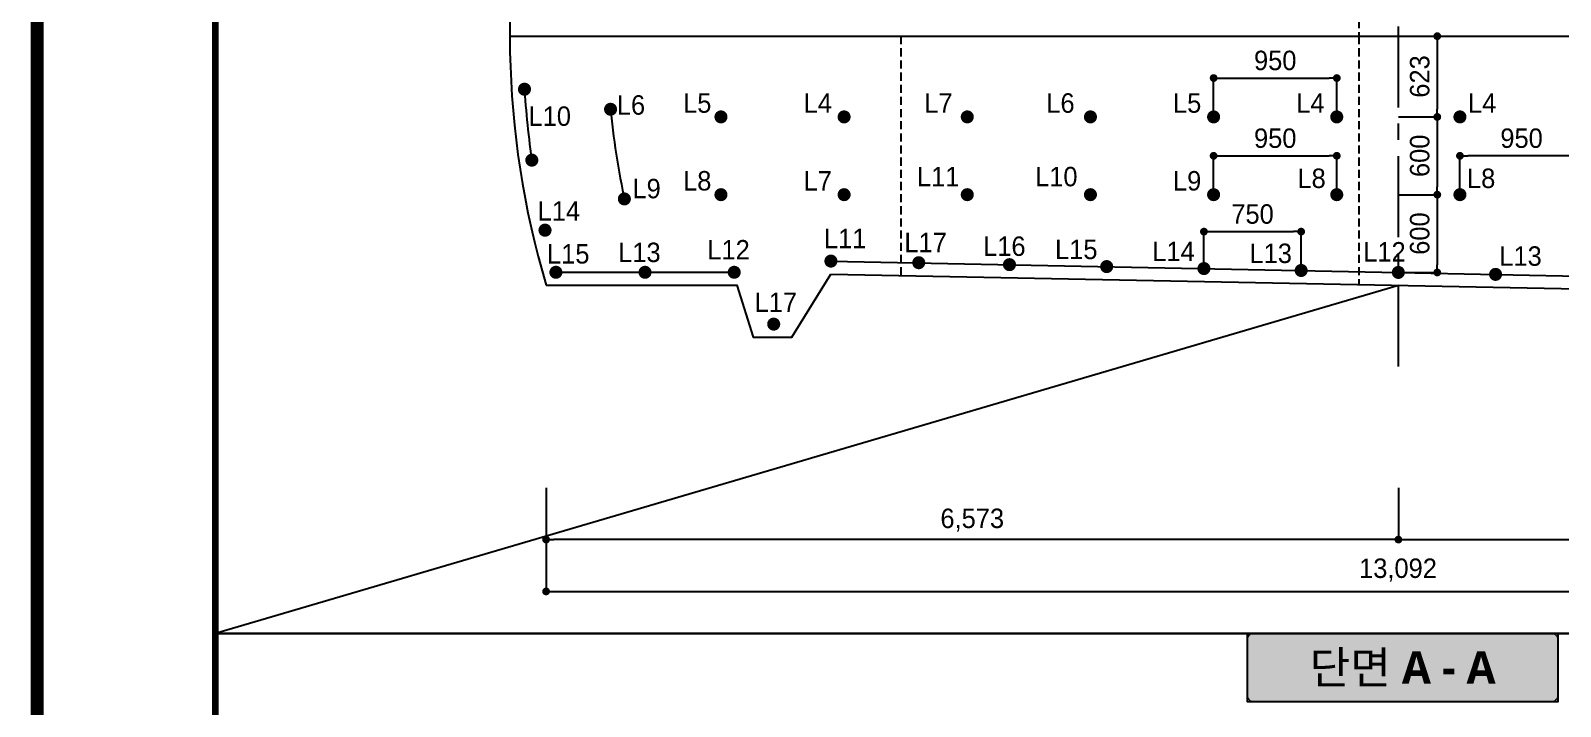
# Model space of a CAD drawing. Extents: x -689 to 317106, y 182884 to 219577.
# Drawn here: x 234206 to 246006, y 195623 to 200837 of the extents above; entities that cross this region are included whole.
import ezdxf
from ezdxf.enums import TextEntityAlignment as Align

# ---------------------------------------------------------------- set-up
doc = ezdxf.new("R2010")
doc.units = 0
doc.header["$LTSCALE"] = 500
doc.header["$MEASUREMENT"] = 0
doc.linetypes.add('A-CENTR01', pattern=[2, 1.25, -0.25, 0.25, -0.25])
doc.linetypes.add('HIDDEN', pattern=[0.375, 0.25, -0.125])
doc.layers.get('DEFPOINTS').update_dxf_attribs({"color": 55})
doc.layers.add('0-21', color=21, linetype='Continuous', plot=False)
doc.layers.add('0-250line', color=250, linetype='Continuous', lineweight=9, true_color=0x333333)
doc.layers.add('0-251', color=7, linetype='Continuous', true_color=0x6e6e6e)
for name, color, linetype in [('0-255', 52, 'Continuous'), ('A-DIM01', 1, 'Continuous'), ('CS-CNTL', 1, 'A-CENTR01'), ('CS-EXCV', 3, 'CFZ008'), ('CUT-BOD-LIN', 6, 'HIDDEN'), ('CX-BORD-LIN1', 7, 'Continuous'), ('CZ-TEX0', 7, 'Continuous'), ('CZ-TEX1', 7, 'Continuous'), ('CZ-TEX2', 7, 'Continuous'), ('CZ-TEX3', 7, 'Continuous'), ('TU-HOLE-LIN1', 1, 'Continuous'), ('발파공(바닥)', 5, 'Continuous'), ('발파공(외곽)', 6, 'Continuous'), ('발파공(전열)', 2, 'Continuous'), ('발파공(확대)', 7, 'Continuous')]:
    doc.layers.add(name, color=color, linetype=linetype)
doc.styles.add('STYLE1', font='')
doc.styles.add('TB_BTXT', font='')
doc.styles.add('TB_TEXT', font='')
doc.styles.add('돋움체', font='')
doc.styles.add('맑은고딕(굵게)', font='malgunbd.ttf')
doc.styles.get('STYLE1').set_extended_font_data('Dotum')
doc.styles.get('TB_BTXT').set_extended_font_data('Dotum')
doc.styles.get('TB_TEXT').set_extended_font_data('Dotum')
doc.styles.get('돋움체').set_extended_font_data('Dotum')
doc.linetypes.add('CFZ008', pattern='A,0.9,-0.2,[106,KHCLINE.shx,S=0.00606,R=180,X=0,Y=0],0.9', length=2)
doc.linetypes.add('E-DIGLN01', pattern='A,0.9,-0.2,[19,kscals.shx,S=0.1,R=180,X=0,Y=0],0.9', length=2)
doc.dimstyles.new('D_50', dxfattribs={"dimscale": 50, "dimtxt": 3, "dimasz": 1.2, "dimexe": 0, "dimexo": 0, "dimgap": 1.2, "dimtad": 1, "dimdec": 0, "dimrnd": 0.0005, "dimdsep": 46, "dimlunit": 6, "dimtxsty": '돋움체', "dimblk": 'DOT', "dimcen": 0.09, "dimclrd": 1, "dimclre": 1, "dimclrt": 1, "dimaunit": 1, "dimadec": 0, "dimazin": 0, "dimtfac": 1, "dimtdec": 0, "dimtix": 1, "dimtmove": 2, "dimatfit": 0, "dimfxl": 1, "dimtvp": 2, "dimtolj": 1, "dimtzin": 0, "dimlwd": -1, "dimlwe": -1, "dimarcsym": 0})

# ---------------------------------------------------------------- blocks, each defined once
blk = doc.blocks.new('_Dot')
at = {"color": 0, "linetype": 'ByBlock', "lineweight": -2}
blk.add_line((-0.5, 0), (-1, 0), dxfattribs=at)
at = {"color": 0, "linetype": 'ByBlock', "const_width": 0.5}
blk.add_lwpolyline([(-0.25, 0, 1), (0.25, 0, 1)], format="xyb", close=True, dxfattribs=at)
blk = doc.blocks.new('*D112')
at = {"layer": 'A-DIM01', "color": 1, "ltscale": 10, "transparency": 16777216}
for p, q in [((244756, 197310), (244756, 196910)), ((251275, 197310), (251275, 196910)), ((244816, 196910), (251215, 196910))]:
    blk.add_line(p, q, dxfattribs=at)
at = {"layer": 'DEFPOINTS', "color": 0, "ltscale": 10, "transparency": 16777216}
for p in [(244756, 197310), (251275, 197310), (251275, 196910)]:
    blk.add_point(p, dxfattribs=at)
at = {"layer": 'A-DIM01', "color": 1, "ltscale": 10, "transparency": 16777216, "xscale": 60, "yscale": 60, "zscale": 60, "rotation": 180}
blk.add_blockref('_Dot', (244756, 196910), dxfattribs=at)
at = {"layer": 'A-DIM01', "color": 1, "ltscale": 10, "transparency": 16777216, "xscale": 60, "yscale": 60, "zscale": 60}
blk.add_blockref('_Dot', (251275, 196910), dxfattribs=at)
at = {"layer": 'A-DIM01', "color": 1, "ltscale": 10, "transparency": 16777216, "insert": (248015, 197060), "char_height": 150, "attachment_point": 5, "style": '돋움체'}
blk.add_mtext('\\A1;6,519', dxfattribs=at)
blk = doc.blocks.new('*D113')
at = {"layer": 'A-DIM01', "color": 1, "ltscale": 10, "transparency": 16777216}
for p, q in [((238182, 197310), (238182, 196910)), ((244756, 197310), (244756, 196910)), ((244696, 196910), (238242, 196910))]:
    blk.add_line(p, q, dxfattribs=at)
at = {"layer": 'DEFPOINTS', "color": 0, "ltscale": 10, "transparency": 16777216}
for p in [(238182, 197310), (244756, 197310), (238182, 196910)]:
    blk.add_point(p, dxfattribs=at)
at = {"layer": 'A-DIM01', "color": 1, "ltscale": 10, "transparency": 16777216, "xscale": 60, "yscale": 60, "zscale": 60, "rotation": 180}
blk.add_blockref('_Dot', (238182, 196910), dxfattribs=at)
at = {"layer": 'A-DIM01', "color": 1, "ltscale": 10, "transparency": 16777216, "xscale": 60, "yscale": 60, "zscale": 60}
blk.add_blockref('_Dot', (244756, 196910), dxfattribs=at)
at = {"layer": 'A-DIM01', "color": 1, "ltscale": 10, "transparency": 16777216, "insert": (241469, 197060), "char_height": 150, "attachment_point": 5, "style": '돋움체'}
blk.add_mtext('\\A1;6,573', dxfattribs=at)
blk = doc.blocks.new('*D114')
at = {"layer": 'A-DIM01', "color": 1, "ltscale": 10, "transparency": 16777216}
for p, q in [((238182, 197310), (238182, 196510)), ((251275, 197310), (251275, 196510)), ((238242, 196510), (251215, 196510))]:
    blk.add_line(p, q, dxfattribs=at)
at = {"layer": 'DEFPOINTS', "color": 0, "ltscale": 10, "transparency": 16777216}
for p in [(238182, 197310), (251275, 197310), (251275, 196510)]:
    blk.add_point(p, dxfattribs=at)
at = {"layer": 'A-DIM01', "color": 1, "ltscale": 10, "transparency": 16777216, "xscale": 60, "yscale": 60, "zscale": 60, "rotation": 180}
blk.add_blockref('_Dot', (238182, 196510), dxfattribs=at)
at = {"layer": 'A-DIM01', "color": 1, "ltscale": 10, "transparency": 16777216, "xscale": 60, "yscale": 60, "zscale": 60}
blk.add_blockref('_Dot', (251275, 196510), dxfattribs=at)
at = {"layer": 'A-DIM01', "color": 1, "ltscale": 10, "transparency": 16777216, "insert": (244753, 196675), "char_height": 150, "attachment_point": 5, "style": '돋움체'}
blk.add_mtext('\\A1;13,092', dxfattribs=at)
blk = doc.blocks.new('*D575')
at = {"layer": 'A-DIM01', "color": 1, "ltscale": 10, "transparency": 16777216}
for p, q in [((244756, 199571), (245056, 199571)), ((245056, 199511), (245056, 199031)), ((244756, 198971), (245056, 198971))]:
    blk.add_line(p, q, dxfattribs=at)
at = {"layer": 'DEFPOINTS', "color": 0, "ltscale": 10, "transparency": 16777216}
for p in [(244756, 199571), (244756, 198971), (245056, 198971)]:
    blk.add_point(p, dxfattribs=at)
at = {"layer": 'A-DIM01', "color": 1, "ltscale": 10, "transparency": 16777216, "xscale": 60, "yscale": 60, "zscale": 60}
for p, rotation in [((245056, 199571), 90), ((245056, 198971), 270)]:
    blk.add_blockref('_Dot', p, dxfattribs=dict(at, rotation=rotation))
at = {"layer": 'A-DIM01', "color": 1, "ltscale": 10, "transparency": 16777216, "insert": (244921, 199271), "char_height": 150, "attachment_point": 5, "rotation": 90, "style": '돋움체'}
blk.add_mtext('\\A1;600', dxfattribs=at)
blk = doc.blocks.new('sb')
at = {"layer": '발파공(확대)', "color": 0, "const_width": 50, "flags": 128}
blk.add_lwpolyline([(14, 21, 1), (-14, -21, 1)], format="xyb", close=True, dxfattribs=at)
blk = doc.blocks.new('*D576')
at = {"layer": 'A-DIM01', "color": 1, "ltscale": 10, "transparency": 16777216}
for p, q in [((243331, 199571), (243331, 199871)), ((243391, 199871), (244221, 199871)), ((244281, 199571), (244281, 199871))]:
    blk.add_line(p, q, dxfattribs=at)
at = {"layer": 'DEFPOINTS', "color": 0, "ltscale": 10, "transparency": 16777216}
for p in [(244281, 199871), (243331, 199571), (244281, 199571)]:
    blk.add_point(p, dxfattribs=at)
at = {"layer": 'A-DIM01', "color": 1, "ltscale": 10, "transparency": 16777216, "xscale": 60, "yscale": 60, "zscale": 60, "rotation": 180}
blk.add_blockref('_Dot', (243331, 199871), dxfattribs=at)
at = {"layer": 'A-DIM01', "color": 1, "ltscale": 10, "transparency": 16777216, "xscale": 60, "yscale": 60, "zscale": 60}
blk.add_blockref('_Dot', (244281, 199871), dxfattribs=at)
at = {"layer": 'A-DIM01', "color": 1, "ltscale": 10, "transparency": 16777216, "insert": (243806, 200006), "char_height": 150, "attachment_point": 5, "style": '돋움체'}
blk.add_mtext('\\A1;950', dxfattribs=at)
blk = doc.blocks.new('bb')
at = {"layer": '발파공(바닥)', "const_width": 50}
blk.add_lwpolyline([(-14, 21, -1), (14, -21, -1)], format="xyb", close=True, dxfattribs=at)
blk = doc.blocks.new('*D577')
at = {"layer": 'A-DIM01', "color": 1, "ltscale": 10, "transparency": 16777216}
for p, q in [((244756, 200171), (245056, 200171)), ((245056, 200111), (245056, 199631)), ((244756, 199571), (245056, 199571))]:
    blk.add_line(p, q, dxfattribs=at)
at = {"layer": 'DEFPOINTS', "color": 0, "ltscale": 10, "transparency": 16777216}
for p in [(244756, 200171), (244756, 199571), (245056, 199571)]:
    blk.add_point(p, dxfattribs=at)
at = {"layer": 'A-DIM01', "color": 1, "ltscale": 10, "transparency": 16777216, "xscale": 60, "yscale": 60, "zscale": 60}
for p, rotation in [((245056, 200171), 90), ((245056, 199571), 270)]:
    blk.add_blockref('_Dot', p, dxfattribs=dict(at, rotation=rotation))
at = {"layer": 'A-DIM01', "color": 1, "ltscale": 10, "transparency": 16777216, "insert": (244921, 199871), "char_height": 150, "attachment_point": 5, "rotation": 90, "style": '돋움체'}
blk.add_mtext('\\A1;600', dxfattribs=at)
blk = doc.blocks.new('*D578')
at = {"layer": 'A-DIM01', "color": 1, "ltscale": 10, "transparency": 16777216}
for p, q in [((244756, 200794), (245056, 200794)), ((245056, 200734), (245056, 200231)), ((244756, 200171), (245056, 200171))]:
    blk.add_line(p, q, dxfattribs=at)
at = {"layer": 'DEFPOINTS', "color": 0, "ltscale": 10, "transparency": 16777216}
for p in [(244756, 200794), (244756, 200171), (245056, 200171)]:
    blk.add_point(p, dxfattribs=at)
at = {"layer": 'A-DIM01', "color": 1, "ltscale": 10, "transparency": 16777216, "xscale": 60, "yscale": 60, "zscale": 60}
for p, rotation in [((245056, 200794), 90), ((245056, 200171), 270)]:
    blk.add_blockref('_Dot', p, dxfattribs=dict(at, rotation=rotation))
at = {"layer": 'A-DIM01', "color": 1, "ltscale": 10, "transparency": 16777216, "insert": (244921, 200483), "char_height": 150, "attachment_point": 5, "rotation": 90, "style": '돋움체'}
blk.add_mtext('\\A1;623', dxfattribs=at)
blk = doc.blocks.new('cb')
at = {"layer": '발파공(외곽)', "lineweight": 0, "const_width": 50}
blk.add_lwpolyline([(-17, 19, 1), (17, -19, 1)], format="xyb", close=True, dxfattribs=at)
blk = doc.blocks.new('jb')
at = {"layer": '발파공(전열)', "const_width": 50, "flags": 128}
blk.add_lwpolyline([(14, 21, 1), (-14, -21, 1)], format="xyb", close=True, dxfattribs=at)
blk = doc.blocks.new('*D589')
at = {"layer": 'A-DIM01', "color": 1, "ltscale": 10, "transparency": 16777216}
for p, q in [((243331, 200171), (243331, 200471)), ((243391, 200471), (244221, 200471)), ((244281, 200171), (244281, 200471))]:
    blk.add_line(p, q, dxfattribs=at)
at = {"layer": 'DEFPOINTS', "color": 0, "ltscale": 10, "transparency": 16777216}
for p in [(244281, 200471), (243331, 200171), (244281, 200171)]:
    blk.add_point(p, dxfattribs=at)
at = {"layer": 'A-DIM01', "color": 1, "ltscale": 10, "transparency": 16777216, "xscale": 60, "yscale": 60, "zscale": 60, "rotation": 180}
blk.add_blockref('_Dot', (243331, 200471), dxfattribs=at)
at = {"layer": 'A-DIM01', "color": 1, "ltscale": 10, "transparency": 16777216, "xscale": 60, "yscale": 60, "zscale": 60}
blk.add_blockref('_Dot', (244281, 200471), dxfattribs=at)
at = {"layer": 'A-DIM01', "color": 1, "ltscale": 10, "transparency": 16777216, "insert": (243806, 200606), "char_height": 150, "attachment_point": 5, "style": '돋움체'}
blk.add_mtext('\\A1;950', dxfattribs=at)
blk = doc.blocks.new('*D590')
at = {"layer": 'A-DIM01', "color": 1, "ltscale": 10, "transparency": 16777216}
for p, q in [((245231, 199571), (245231, 199871)), ((246121, 199871), (245291, 199871)), ((246181, 199571), (246181, 199871))]:
    blk.add_line(p, q, dxfattribs=at)
at = {"layer": 'DEFPOINTS', "color": 0, "ltscale": 10, "transparency": 16777216}
for p in [(245231, 199871), (245231, 199571), (246181, 199571)]:
    blk.add_point(p, dxfattribs=at)
at = {"layer": 'A-DIM01', "color": 1, "ltscale": 10, "transparency": 16777216, "xscale": 60, "yscale": 60, "zscale": 60, "rotation": 180}
blk.add_blockref('_Dot', (245231, 199871), dxfattribs=at)
at = {"layer": 'A-DIM01', "color": 1, "ltscale": 10, "transparency": 16777216, "xscale": 60, "yscale": 60, "zscale": 60}
blk.add_blockref('_Dot', (246181, 199871), dxfattribs=at)
at = {"layer": 'A-DIM01', "color": 1, "ltscale": 10, "transparency": 16777216, "insert": (245706, 200006), "char_height": 150, "attachment_point": 5, "style": '돋움체'}
blk.add_mtext('\\A1;950', dxfattribs=at)
blk = doc.blocks.new('*D587')
at = {"layer": 'A-DIM01', "color": 1, "ltscale": 10, "transparency": 16777216}
for p, q in [((243256, 198986), (243256, 199286)), ((243316, 199286), (243946, 199286)), ((244006, 198986), (244006, 199286))]:
    blk.add_line(p, q, dxfattribs=at)
at = {"layer": 'DEFPOINTS', "color": 0, "ltscale": 10, "transparency": 16777216}
for p in [(244006, 199286), (243256, 198986), (244006, 198986)]:
    blk.add_point(p, dxfattribs=at)
at = {"layer": 'A-DIM01', "color": 1, "ltscale": 10, "transparency": 16777216, "xscale": 60, "yscale": 60, "zscale": 60, "rotation": 180}
blk.add_blockref('_Dot', (243256, 199286), dxfattribs=at)
at = {"layer": 'A-DIM01', "color": 1, "ltscale": 10, "transparency": 16777216, "xscale": 60, "yscale": 60, "zscale": 60}
blk.add_blockref('_Dot', (244006, 199286), dxfattribs=at)
at = {"layer": 'A-DIM01', "color": 1, "ltscale": 10, "transparency": 16777216, "insert": (243631, 199421), "char_height": 150, "attachment_point": 5, "style": '돋움체'}
blk.add_mtext('\\A1;750', dxfattribs=at)
blk = doc.blocks.new('CXBLKA1')
at = {"layer": 'CX-BORD-LIN1', "color": 7, "const_width": 2}
blk.add_lwpolyline([(821, 20), (25, 20), (25, 574), (821, 574)], close=True, dxfattribs=at)
at = {"layer": 'CZ-TEX0', "color": 7, "style": 'TB_BTXT'}
blk.add_attdef('UD_TITLE', text='', height=10, dxfattribs=at).set_placement((423, 553), align=Align.MIDDLE_CENTER)
at = {"layer": 'CZ-TEX1', "color": 7, "style": 'TB_BTXT'}
blk.add_attdef('PI_CNAME', text='', height=5, dxfattribs=at).set_placement((40, 552), align=Align.BOTTOM_LEFT)
blk.add_attdef('UD_SUBTITLE', text='', height=7, dxfattribs=at).set_placement((423, 538), align=Align.MIDDLE_CENTER)
at = {"layer": 'CZ-TEX2', "color": 7}
for tag, height, style, p in [('UD_CDNAME', 4, 'TB_BTXT', (42, 544)), ('DA_STDNAME', 3, 'TB_TEXT', (783.49, 13.5))]:
    blk.add_attdef(tag, text='', height=height, dxfattribs=dict(at, style=style)).set_placement(p, align=Align.BOTTOM_LEFT)
at = {"layer": 'CZ-TEX2', "color": 7, "style": 'TB_TEXT'}
for tag, height, p in [('DC_RDATE4', 3.5, (353, 52.5)), ('DC_RAPP4', 3.5, (501.56, 52.5)), ('DC_RCHK4', 3.5, (542.36, 52.5)), ('DC_RDGN4', 3.5, (582.36, 52.5)), ('PI_TITLE', 4.5, (243, 50)), ('DC_RNUM4', 3, (320, 52)), ('UD_CDIST', 4.5, (676, 50)), ('FI_NAME', 4.5, (780, 51)), ('DC_RDATE3', 3.5, (353, 45.4)), ('DC_RAPP3', 3.5, (501.56, 45.4)), ('DC_RCHK3', 3.5, (542.36, 45.4)), ('DC_RDGN3', 3.5, (582.36, 45.4)), ('DC_RNUM3', 3, (320, 45)), ('DI_TITLE', 4.5, (780, 44)), ('PI_CDNAME', 4.5, (243, 38)), ('DC_RDATE2', 3.5, (353, 38.5)), ('DC_RAPP2', 3.5, (501.56, 38.5)), ('DC_RCHK2', 3.5, (542.36, 38.5)), ('DC_RDGN2', 3.5, (582.36, 38.5)), ('DA_HSCALE', 4.5, (658.5, 38)), ('DA_VSCALE', 4.5, (693, 38)), ('DC_RNUM2', 3, (320, 38)), ('DI_SUBTITLE', 3.5, (780, 37)), ('DC_RDATE1', 3.5, (353, 31.5)), ('DC_RAPP1', 3.5, (501.56, 31.5)), ('DC_RCHK1', 3.5, (542.36, 31.5)), ('DC_RDGN1', 3.5, (582.36, 31.5)), ('DC_RNUM1', 3, (320, 31)), ('PA_CCLASS', 4.5, (204, 26.5)), ('PI_STAGE', 4.5, (283, 26.5)), ('DI_DRWNO', 4.5, (676, 26.5)), ('DA_PAGENO', 4.5, (780, 26.5))]:
    blk.add_attdef(tag, text='', height=height, dxfattribs=at).set_placement(p, align=Align.MIDDLE_CENTER)
for tag, p in [('DC_RDES4', (377, 52.5)), ('DC_RDES3', (377, 45.4)), ('DC_RDES2', (377, 38.5)), ('DC_RDES1', (377.03, 31.5))]:
    blk.add_attdef(tag, text='', height=3.5, dxfattribs=at).set_placement(p, align=Align.MIDDLE_LEFT)
at = {"layer": 'CZ-TEX3', "color": 7, "style": 'TB_TEXT', "flags": 1}
for tag, p in [('PI_ID', (24, 16)), ('PI_CCODE', (31, 16)), ('PA_DSDATE', (47, 16)), ('PA_DEDATE', (64, 16)), ('PA_CSDATE', (81, 16)), ('PA_CEDATE', (98, 16)), ('PA_CFDATE', (114, 16)), ('EI_ENAME', (132, 16)), ('EI_DEPT', (146, 16)), ('EI_PERSON', (158, 16)), ('EI_EMAIL', (174, 16)), ('CI_CATEG', (189, 16)), ('CI_ROLE', (204, 16)), ('CI_ONAME', (216, 16)), ('CI_ADDR', (232, 16)), ('CI_TEL', (246, 16)), ('CI_FAX', (257, 16)), ('CI_HPADDR', (270, 16)), ('CI_CODE', (287, 16)), ('CI_DEPT', (300, 16)), ('CI_PERSON', (312, 16)), ('CI_EMAIL', (329, 16)), ('CI_PROLE', (342, 16)), ('DI_MANCODE', (357, 16)), ('DI_CATEG', (377, 16)), ('DI_LDATE', (392, 16)), ('DI_PCLASS', (407, 16)), ('DI_MMCLASS', (424, 16)), ('DI_MSCLASS', (443, 16)), ('DI_ECLASS', (462, 16)), ('DI_FNAME', (478, 16)), ('DC_ONAME', (493, 16)), ('DC_NNAME', (510, 16)), ('FI_CODE', (529, 16)), ('FI_CLASS', (545, 16)), ('FI_ICODE1', (563, 16)), ('FI_ICODE2', (581, 16)), ('------------', (597, 16))]:
    blk.add_attdef(tag, p, '', height=2, dxfattribs=at)

msp = doc.modelspace()

# ---------------------------------------------------------------- hatches: boundary and pattern name
at = {"layer": '0-250line'}
h = msp.add_hatch(color=256, dxfattribs=at)
edge = h.paths.add_edge_path()
edge.add_line((245988.43254, 195922.76852), (245988.43254, 196135.3556))
edge.add_arc((245939.48115, 196135.35559), 48.95139, 0.000000429, 90.000000429)
edge.add_line((245939.48115, 196184.30698), (243637.38392, 196184.30698))
edge.add_arc((243637.38392, 196135.3556), 48.95139, 89.999999937, 179.999999937)
edge.add_line((243588.43254, 196135.3556), (243588.43254, 195710.18145))
edge.add_arc((243637.38392, 195710.18145), 48.95139, 179.999999879, 269.999999879)
edge.add_line((243637.38392, 195661.23006), (245939.48115, 195661.23006))
edge.add_arc((245939.48115, 195710.18145), 48.95139, 269.999999755, 359.999999755)
edge.add_line((245988.43254, 195710.18145), (245988.43254, 195922.76852))

# ---------------------------------------------------------------- linework, layer by layer
at = {"layer": '0-21'}
msp.add_lwpolyline([(245988.43254, 196184.30698), (243588.43254, 196184.30698), (243588.43254, 195661.23006), (245988.43254, 195661.23006), (245988.43254, 196184.30698)], close=True, dxfattribs=at)
at = {"layer": '0-250line', "lineweight": 0}
msp.add_lwpolyline([(245988.43254, 195922.76852), (245988.43254, 196135.3556, 0.4142135624), (245939.48115, 196184.30698), (243637.38392, 196184.30698, 0.4142135624), (243588.43254, 196135.3556), (243588.43254, 195710.18145, 0.4142135624), (243637.38392, 195661.23006), (245939.48115, 195661.23006, 0.4142135624), (245988.43254, 195710.18145)], format="xyb", close=True, dxfattribs=at)
at = {"layer": '0-251', "const_width": 50}
msp.add_lwpolyline([(253880.64711, 186134.30698), (235630.64711, 186134.30698), (235630.64711, 208584.30698), (253880.64711, 208584.30698), (253880.64711, 186134.30698)], dxfattribs=at)
at = {"layer": 'CS-CNTL', "linetype": 'A-CENTR01'}
msp.add_line((244755.64711, 198244.36301), (244755.64711, 208034.07975), dxfattribs=at)
at = {"layer": 'CS-EXCV', "linetype": 'E-DIGLN01'}
msp.add_line((240378.64711, 198958.76592), (248732.64711, 198791.68592), dxfattribs=at)
at = {"layer": 'CS-EXCV', "linetype": 'E-DIGLN01', "flags": 128}
msp.add_lwpolyline([(251274.53486, 198698.18592, 0.2825937307), (249634.6839, 205560.26271, 0.4142135624), (239876.61032, 205560.26271, 0.2753025555), (238182.39061, 198872.26592)], format="xyb", dxfattribs=at)
for points in [[(237902.51002, 200794.36301), (251608.78419, 200794.36301)], [(238182.39061, 198872.26592), (239653.64711, 198872.26592), (239778.64711, 198472.26592), (240078.64711, 198472.26592), (240378.64711, 198958.76592)]]:
    msp.add_lwpolyline(points, dxfattribs=at)
at = {"layer": 'CUT-BOD-LIN', "ltscale": 0.5}
for p, q in [((244451.4406, 202044.36301), (244451.4406, 200794.36301)), ((240917.76661, 200794.36301), (240917.76661, 198947.98353)), ((244451.4406, 200794.36301), (244451.4406, 198871.02393))]:
    msp.add_line(p, q, dxfattribs=at)
at = {"layer": 'DEFPOINTS'}
for p, q in [((238236.60434, 198972.26592), (239632.84614, 198972.26592)), ((240378.64711, 199058.76592), (244755.64711, 198971.22592)), ((244755.64711, 198971.22592), (248732.64711, 198891.68592)), ((244755.64711, 198871.22592), (235630.64711, 196184.30698))]:
    msp.add_line(p, q, dxfattribs=at)
for points in [[(235630.64711, 211034.30698), (273680.64711, 211034.30698), (273680.64711, 186134.30698), (235630.64711, 186134.30698)], [(235630.64711, 208584.30698), (253880.64711, 208584.30698), (253880.64711, 196184.30698), (235630.64711, 196184.30698)], [(235630.64711, 196184.30698), (253880.64711, 196184.30698), (253880.64711, 186134.30698), (235630.64711, 186134.30698)]]:
    msp.add_lwpolyline(points, close=True, dxfattribs=at)
msp.add_lwpolyline([(238676.85306, 200254.88451, 0.0313165611), (238790.94678, 199514.00851, 0.0313165611)], format="xyb", dxfattribs=at)
at = {"layer": 'TU-HOLE-LIN1'}
for points in [[(238013.66605, 200409.61946, 0.0226001336), (238075.45248, 199812.85638, 0.0226001336)], [(238167.93589, 199321.44422, 0.0018825335), (238179.21061, 199272.73209)]]:
    msp.add_lwpolyline(points, format="xyb", dxfattribs=at)

# ---------------------------------------------------------------- block references
at = {"xscale": 50, "yscale": 50, "zscale": 50}
msp.add_blockref('CXBLKA1', (233005.64711, 182884.30698), dxfattribs=at)
at = {"layer": '발파공(바닥)'}
for p, rotation in [((240378.64711, 199058.76592), 358.8542371618242), ((241056.39688, 199046.21093), 358.8542371618242), ((241756.24693, 199031.21393), 358.8542371618242), ((242506.09697, 199016.21692), 358.8542371618242), ((238257.40531, 198972.26592), 358.8542371618242), ((238945.12572, 198972.26592), 358.8542371618242), ((239632.84614, 198972.26592), 358.8542371618242), ((243255.94702, 199001.21992), 358.8542371618242), ((244005.79706, 198986.22292), 358.8542371618242), ((244755.64711, 198971.22592), 358.8542371618238), ((245505.49715, 198956.22892), 358.8542371618238)]:
    msp.add_blockref('bb', p, dxfattribs=dict(at, rotation=rotation))
at = {"layer": '발파공(바닥)', "xscale": -1}
msp.add_blockref('bb', (239937.49697, 198572.26592), dxfattribs=at)
at = {"layer": '발파공(외곽)', "rotation": 264.3415989728236}
for p in [(238015.16161, 200384.66423), (238071.8036, 199837.58866), (238173.52739, 199297.07754)]:
    msp.add_blockref('cb', p, dxfattribs=at)
at = {"layer": '발파공(전열)', "rotation": 262.4938348479973}
for p in [(238679.1566, 200229.99086), (238785.65404, 199538.44183)]:
    msp.add_blockref('jb', p, dxfattribs=at)
at = {"layer": '발파공(확대)', "rotation": 277.6686567281555}
for p in [(239530.64711, 200171.22592), (240480.64711, 200171.22592), (241430.64711, 200171.22592), (242380.64711, 200171.22592), (243330.64711, 200171.22592), (244280.64711, 200171.22592), (239530.64711, 199571.22592), (240480.64711, 199571.22592), (241430.64711, 199571.22592), (242380.64711, 199571.22592), (243330.64711, 199571.22592), (244280.64711, 199571.22592)]:
    msp.add_blockref('sb', p, dxfattribs=at)
at = {"layer": '발파공(확대)', "xscale": -1, "rotation": 82.33134327184443}
for p in [(245230.64711, 200171.22592), (245230.64711, 199571.22592)]:
    msp.add_blockref('sb', p, dxfattribs=at)

# ---------------------------------------------------------------- texts
at = {"layer": '0-255', "color": 7, "true_color": 0xffffff, "style": '맑은고딕(굵게)'}
msp.add_text('단면 A - A', height=250, rotation=359.97820732, dxfattribs=at).set_placement((244788.43254, 195922.76852), align=Align.MIDDLE_CENTER)
at = {"layer": 'CZ-TEX2', "style": 'STYLE1'}
for s, p in [('L10', (238046.30048, 200102.10395, 0)), ('L6', (238727.5533, 200188.35068, 0)), ('L5', (239238.65986, 200203.36994, 0)), ('L4', (240168.33201, 200203.36994, 0)), ('L7', (241099.17197, 200203.36994, 0)), ('L6', (242040.29423, 200203.36994, 0)), ('L5', (243017.3964, 200203.36994, 0)), ('L4', (243968.33201, 200203.36994, 0)), ('L4', (245293.09807, 200203.36994, 0)), ('L11', (241042.34674, 199635.818, 0)), ('L10', (241953.70397, 199635.818, 0)), ('L8', (243977.235, 199622.65534, 0)), ('L8', (245285.21411, 199622.65534, 0)), ('L9', (238848.12592, 199543.40647, 0)), ('L8', (239238.65986, 199603.36994, 0)), ('L7', (240168.33201, 199603.36994, 0)), ('L9', (243017.3964, 199603.36994, 0)), ('L14', (238116.56525, 199370.95687, 0)), ('L11', (240324.77186, 199157.63978, 0)), ('L15', (238189.13246, 199039.89845, 0)), ('L13', (238737.90083, 199051.06069, 0)), ('L12', (239425.62125, 199071.13978, 0)), ('L17', (240945.5435, 199126.80229, 0)), ('L16', (241552.86318, 199098.59505, 0)), ('L15', (242107.73641, 199073.69112, 0)), ('L14', (242857.58645, 199058.69412, 0)), ('L13', (243607.4365, 199043.69712, 0)), ('L12', (244485.07999, 199055.47595, 0)), ('L13', (245534.36043, 199022.56215, 0)), ('L17', (239790.20439, 198666.2397, 0))]:
    msp.add_text(s, height=150, dxfattribs=at).set_placement(p)

# ---------------------------------------------------------------- dimensions: what is measured, and where the dimension line sits
at = {"layer": 'A-DIM01', "ltscale": 10}
for base, p1, p2, angle, picture, middle in [((245055.64711, 200171.22592), (244755.64711, 200794.36301), (244755.64711, 200171.22592), 90, '*D578', (244920.54534, 200482.79446)), ((244280.64711, 200471.22592), (243330.64711, 200171.22592), (244280.64711, 200171.22592), 180, '*D589', (243805.64711, 200606.32769)), ((245055.64711, 199571.22592), (244755.64711, 200171.22592), (244755.64711, 199571.22592), 90, '*D577', (244920.54534, 199871.22592)), ((244280.64711, 199871.22592), (243330.64711, 199571.22592), (244280.64711, 199571.22592), 180, '*D576', (243805.64711, 200006.32769)), ((245055.64711, 198971.22592), (244755.64711, 199571.22592), (244755.64711, 198971.22592), 90, '*D575', (244920.54534, 199271.22592)), ((244005.79706, 199286.22292), (243255.79706, 198986.22292), (244005.79706, 198986.22292), 180, '*D587', (243630.79706, 199421.32469)), ((251274.53486, 196910.36301), (244755.64711, 197310.36301), (251274.53486, 197310.36301), 180, '*D112', (248015.09098, 197059.91525))]:
    dim = msp.add_linear_dim(base=base, p1=p1, p2=p2, angle=angle, dimstyle='D_50', dxfattribs=at)
    dim.commit()
    dim.dimension.update_dxf_attribs({"geometry": picture, "text_midpoint": middle})
for base, p1, p2, picture, middle in [((245230.64711, 199871.22592), (246180.64711, 199571.22592), (245230.64711, 199571.22592), '*D590', (245705.64711, 200006.32769)), ((238182.39061, 196910.36301), (244755.64711, 197310.36301), (238182.39061, 197310.36301), '*D113', (241469.01886, 197059.91525))]:
    dim = msp.add_linear_dim(base=base, p1=p1, p2=p2, dimstyle='D_50', dxfattribs=at)
    dim.commit()
    dim.dimension.update_dxf_attribs({"geometry": picture, "text_midpoint": middle})
dim = msp.add_linear_dim(base=(251274.53486, 196510.36301), p1=(238182.39061, 197310.36301), p2=(251274.53486, 197310.36301), angle=180, dimstyle='D_50', dxfattribs=at)
dim.commit()
dim.dimension.update_dxf_attribs({"geometry": '*D114', "text_midpoint": (244753.0712, 196675.49663), "dimtype": 128})

doc.saveas('drawing.dxf')
